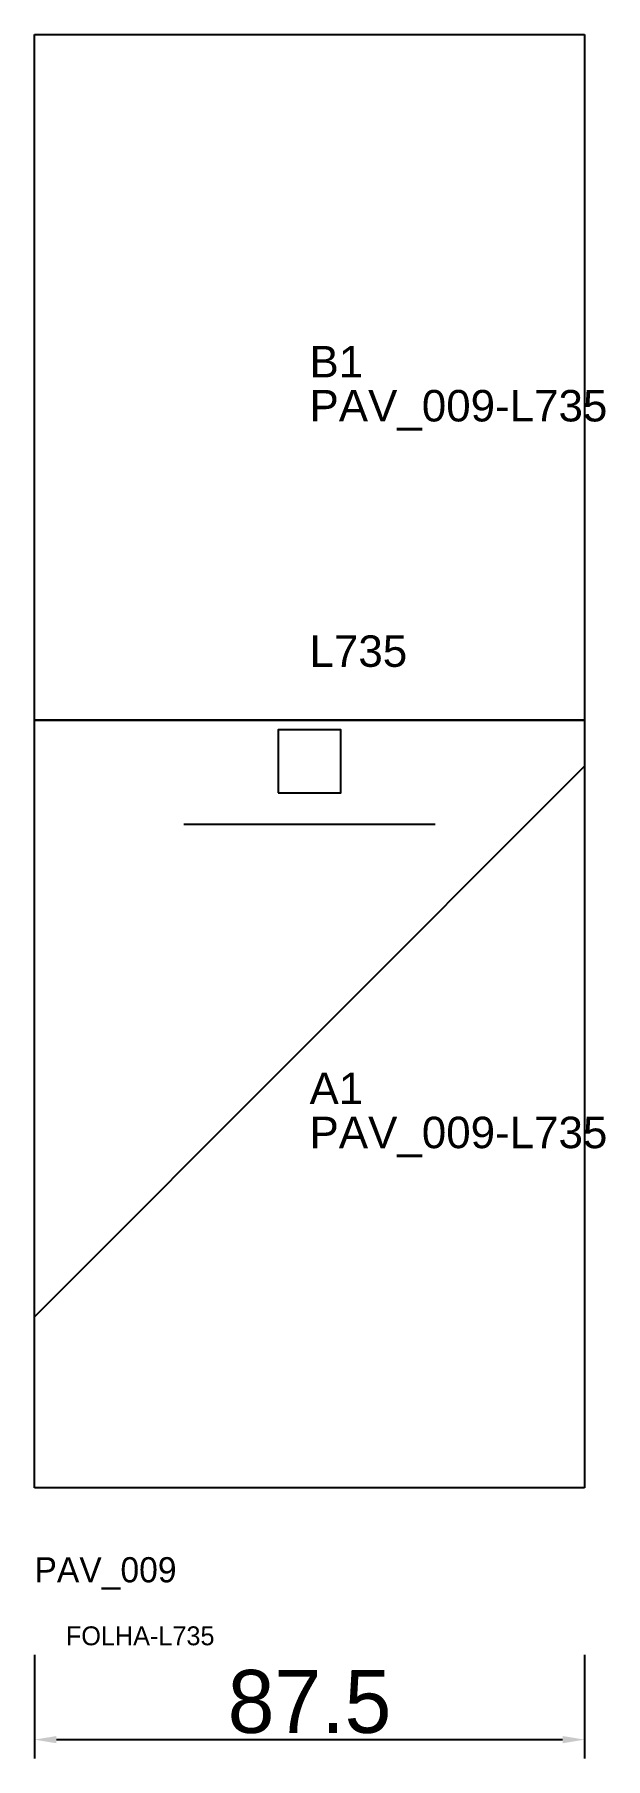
# Model space of a CAD drawing. Header units: metres. Extents: x 222 to 313, y -72 to 202.
import ezdxf

# ---------------------------------------------------------------- set-up
doc = ezdxf.new("R2010")
doc.units = ezdxf.units.M
for name, color, linetype in [('3', 3, 'CONTINUOUS'), ('AUX00', 7, 'CONTINUOUS'), ('COTA', 241, 'CONTINUOUS'), ('FOLHA', 255, 'CONTINUOUS'), ('Hachura', 251, 'CONTINUOUS'), ('NOMENCLATURA', 7, 'CONTINUOUS'), ('Nível', 160, 'CONTINUOUS'), ('Painéis', 200, 'CONTINUOUS'), ('Pilares', 5, 'CONTINUOUS'), ('SARR_2.2x7', 40, 'CONTINUOUS')]:
    doc.layers.add(name, color=color, linetype=linetype)
doc.styles.add('ARIAL', font='Arial.ttf')
doc.styles.add('STR_STANDARD', font='arial.ttf')
doc.dimstyles.new('EZ DXF', dxfattribs={"dimtxt": 10, "dimasz": 3.5, "dimexe": 3, "dimexo": 1.5, "dimgap": 1, "dimtad": 1, "dimdec": 1, "dimdsep": 46, "dimcen": 2.5, "dimazin": 3, "dimtfac": 1, "dimtmove": 0, "dimatfit": 3})

msp = doc.modelspace()

# ---------------------------------------------------------------- hatches: boundary and pattern name
at = {"layer": 'Hachura'}
h = msp.add_hatch(dxfattribs=at)
h.set_pattern_fill('ANSI31', scale=50)
h.paths.add_polyline_path([(222.2, -29.5), (222.2, 201.5), (309.7, 201.5), (309.7, -29.5)])
h = msp.add_hatch(dxfattribs=at)
h.set_pattern_fill('ANSI31', scale=50)
h.paths.add_polyline_path([(222.2, -29.5), (222.2, 201.5), (309.7, 201.5), (309.7, -29.5)])

# ---------------------------------------------------------------- linework, layer by layer
at = {"layer": '3'}
msp.add_lwpolyline([(222.2, 92.5), (309.7, 92.5)], close=True, dxfattribs=at)
msp.add_lwpolyline([(222.2, 92.5), (309.7, 92.5)], close=True, dxfattribs=at)
at = {"layer": 'Painéis', "color": 200}
for p, q in [((222.2, -29.5), (222.2, 201.5)), ((222.2, 201.5), (309.7, 201.5)), ((222.2, -29.5), (222.2, 201.5)), ((222.2, 201.5), (309.7, 201.5)), ((309.7, 201.5), (309.7, -29.5)), ((309.7, 201.5), (309.7, -29.5)), ((309.7, -29.5), (222.2, -29.5)), ((309.7, -29.5), (222.2, -29.5))]:
    msp.add_line(p, q, dxfattribs=at)
at = {"layer": 'Pilares'}
msp.add_lwpolyline([(260.95, 81), (270.95, 81), (270.95, 91), (260.95, 91)], close=True, dxfattribs=at)
msp.add_lwpolyline([(260.95, 81), (270.95, 81), (270.95, 91), (260.95, 91)], close=True, dxfattribs=at)
at = {"layer": 'SARR_2.2x7'}
msp.add_line((245.95, 76), (285.95, 76), dxfattribs=at)
msp.add_line((245.95, 76), (285.95, 76), dxfattribs=at)

# ---------------------------------------------------------------- texts
at = {"layer": '3', "style": 'STR_STANDARD'}
for s, p in [('B1', (265.95, 147)), ('B1', (265.95, 147)), ('A1', (265.95, 31.5)), ('A1', (265.95, 31.5))]:
    msp.add_text(s, height=5, dxfattribs=at).set_placement(p)
at = {"layer": 'AUX00', "style": 'STR_STANDARD'}
for p in [(265.95, 140), (265.95, 140), (265.95, 24.5), (265.95, 24.5)]:
    msp.add_text('PAV_009-L735', height=5, dxfattribs=at).set_placement(p)
at = {"layer": 'FOLHA'}
msp.add_text('FOLHA-L735', height=3, dxfattribs=at).set_placement((227.2, -54.5))
msp.add_text('FOLHA-L735', height=3, dxfattribs=at).set_placement((227.2, -54.5))
at = {"layer": 'NOMENCLATURA', "insert": (265.95, 106), "char_height": 5, "attachment_point": 1, "style": 'ARIAL'}
msp.add_mtext('L735', dxfattribs=at)
msp.add_mtext('L735', dxfattribs=at)
at = {"layer": 'Nível'}
msp.add_text('PAV_009', height=4, dxfattribs=at).set_placement((222.2, -44.5))
msp.add_text('PAV_009', height=4, dxfattribs=at).set_placement((222.2, -44.5))

# ---------------------------------------------------------------- dimensions: what is measured, and where the dimension line sits
at = {"layer": 'COTA'}
msp.add_linear_dim(base=(222.2, -69.5), p1=(222.2, -54.5), p2=(309.7, -54.5), dimstyle='EZ DXF', dxfattribs=at).render()
msp.add_linear_dim(base=(222.2, -69.5), p1=(222.2, -54.5), p2=(309.7, -54.5), dimstyle='EZ DXF', dxfattribs=at).render()

doc.saveas('drawing.dxf')
